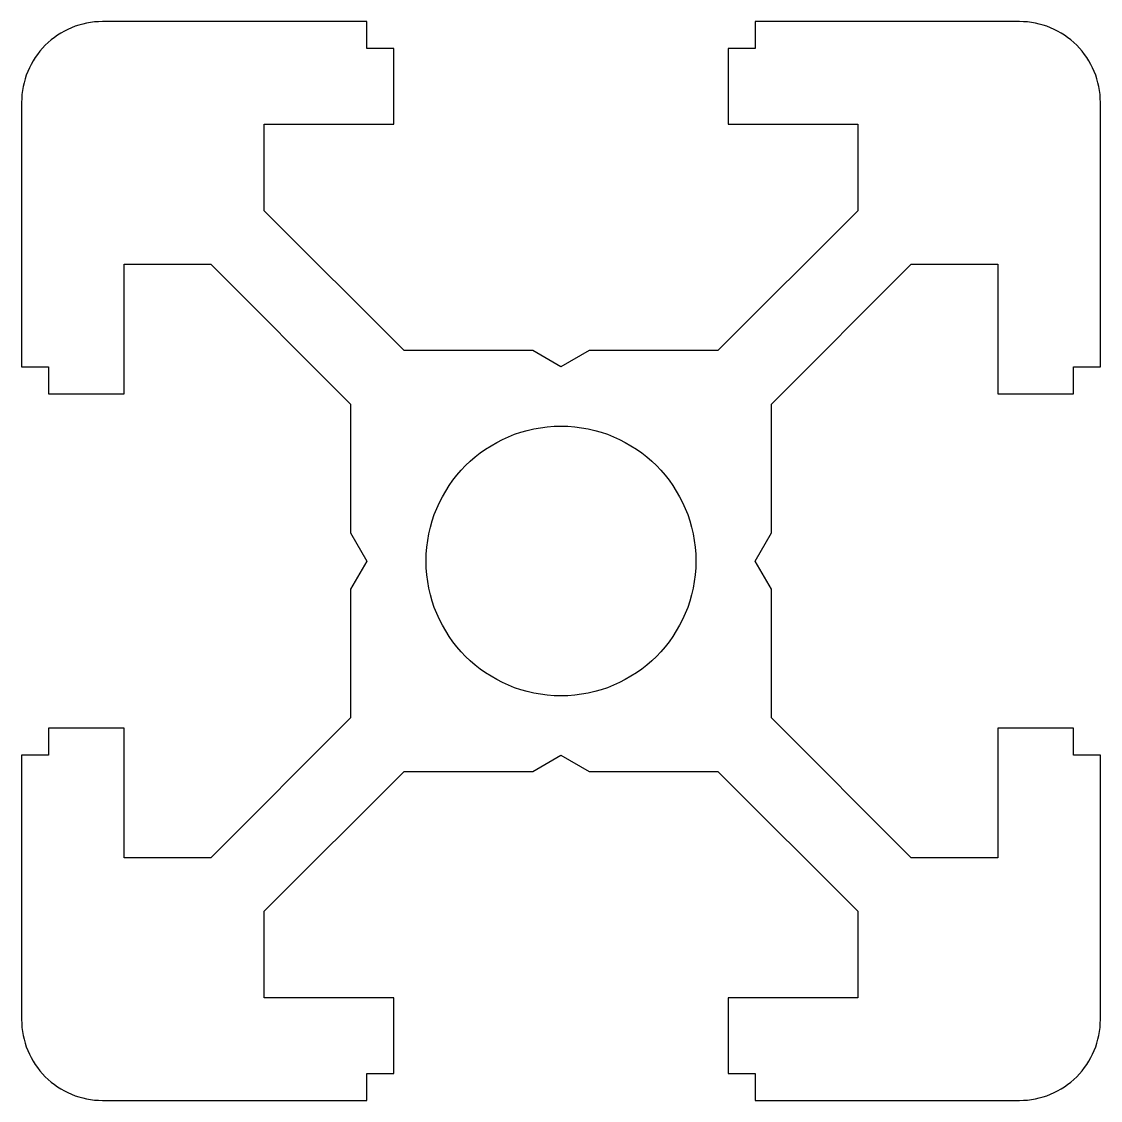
# Model space of a CAD drawing. Header units: millimetres. Extents: x -10 to 10, y -10 to 10.
import ezdxf

# ---------------------------------------------------------------- set-up
doc = ezdxf.new("R2010")
doc.units = ezdxf.units.MM
doc.layers.get('0').update_dxf_attribs({"linetype": 'CONTINUOUS'})

msp = doc.modelspace()

# ---------------------------------------------------------------- linework, layer by layer
msp.add_lwpolyline([(-3.9, 0.52), (-3.6, 0), (-3.9, -0.52), (-3.9, -2.91), (-6.49, -5.5), (-8.1, -5.5), (-8.1, -3.1), (-9.5, -3.1), (-9.5, -3.6), (-10, -3.6), (-10, -8.5, 0.414214), (-8.5, -10), (-3.6, -10), (-3.6, -9.5), (-3.1, -9.5), (-3.1, -8.1), (-5.5, -8.1), (-5.5, -6.49), (-2.91, -3.9), (-0.52, -3.9), (0, -3.6), (0.52, -3.9), (2.91, -3.9), (5.5, -6.49), (5.5, -8.1), (3.1, -8.1), (3.1, -9.5), (3.6, -9.5), (3.6, -10), (8.5, -10, 0.414214), (10, -8.5), (10, -3.6), (9.5, -3.6), (9.5, -3.1), (8.1, -3.1), (8.1, -5.5), (6.49, -5.5), (3.9, -2.91), (3.9, -0.52), (3.6, 0), (3.9, 0.52), (3.9, 2.91), (6.49, 5.5), (8.1, 5.5), (8.1, 3.1), (9.5, 3.1), (9.5, 3.6), (10, 3.6), (10, 8.5, 0.414214), (8.5, 10), (3.6, 10), (3.6, 9.5), (3.1, 9.5), (3.1, 8.1), (5.5, 8.1), (5.5, 6.49), (2.91, 3.9), (0.52, 3.9), (0, 3.6), (-0.52, 3.9), (-2.91, 3.9), (-5.5, 6.49), (-5.5, 8.1), (-3.1, 8.1), (-3.1, 9.5), (-3.6, 9.5), (-3.6, 10), (-8.5, 10, 0.414214), (-10, 8.5), (-10, 3.6), (-9.5, 3.6), (-9.5, 3.1), (-8.1, 3.1), (-8.1, 5.5), (-6.49, 5.5), (-3.9, 2.91)], format="xyb", close=True)
msp.add_circle((0, 0), 2.5)

doc.saveas('drawing.dxf')
